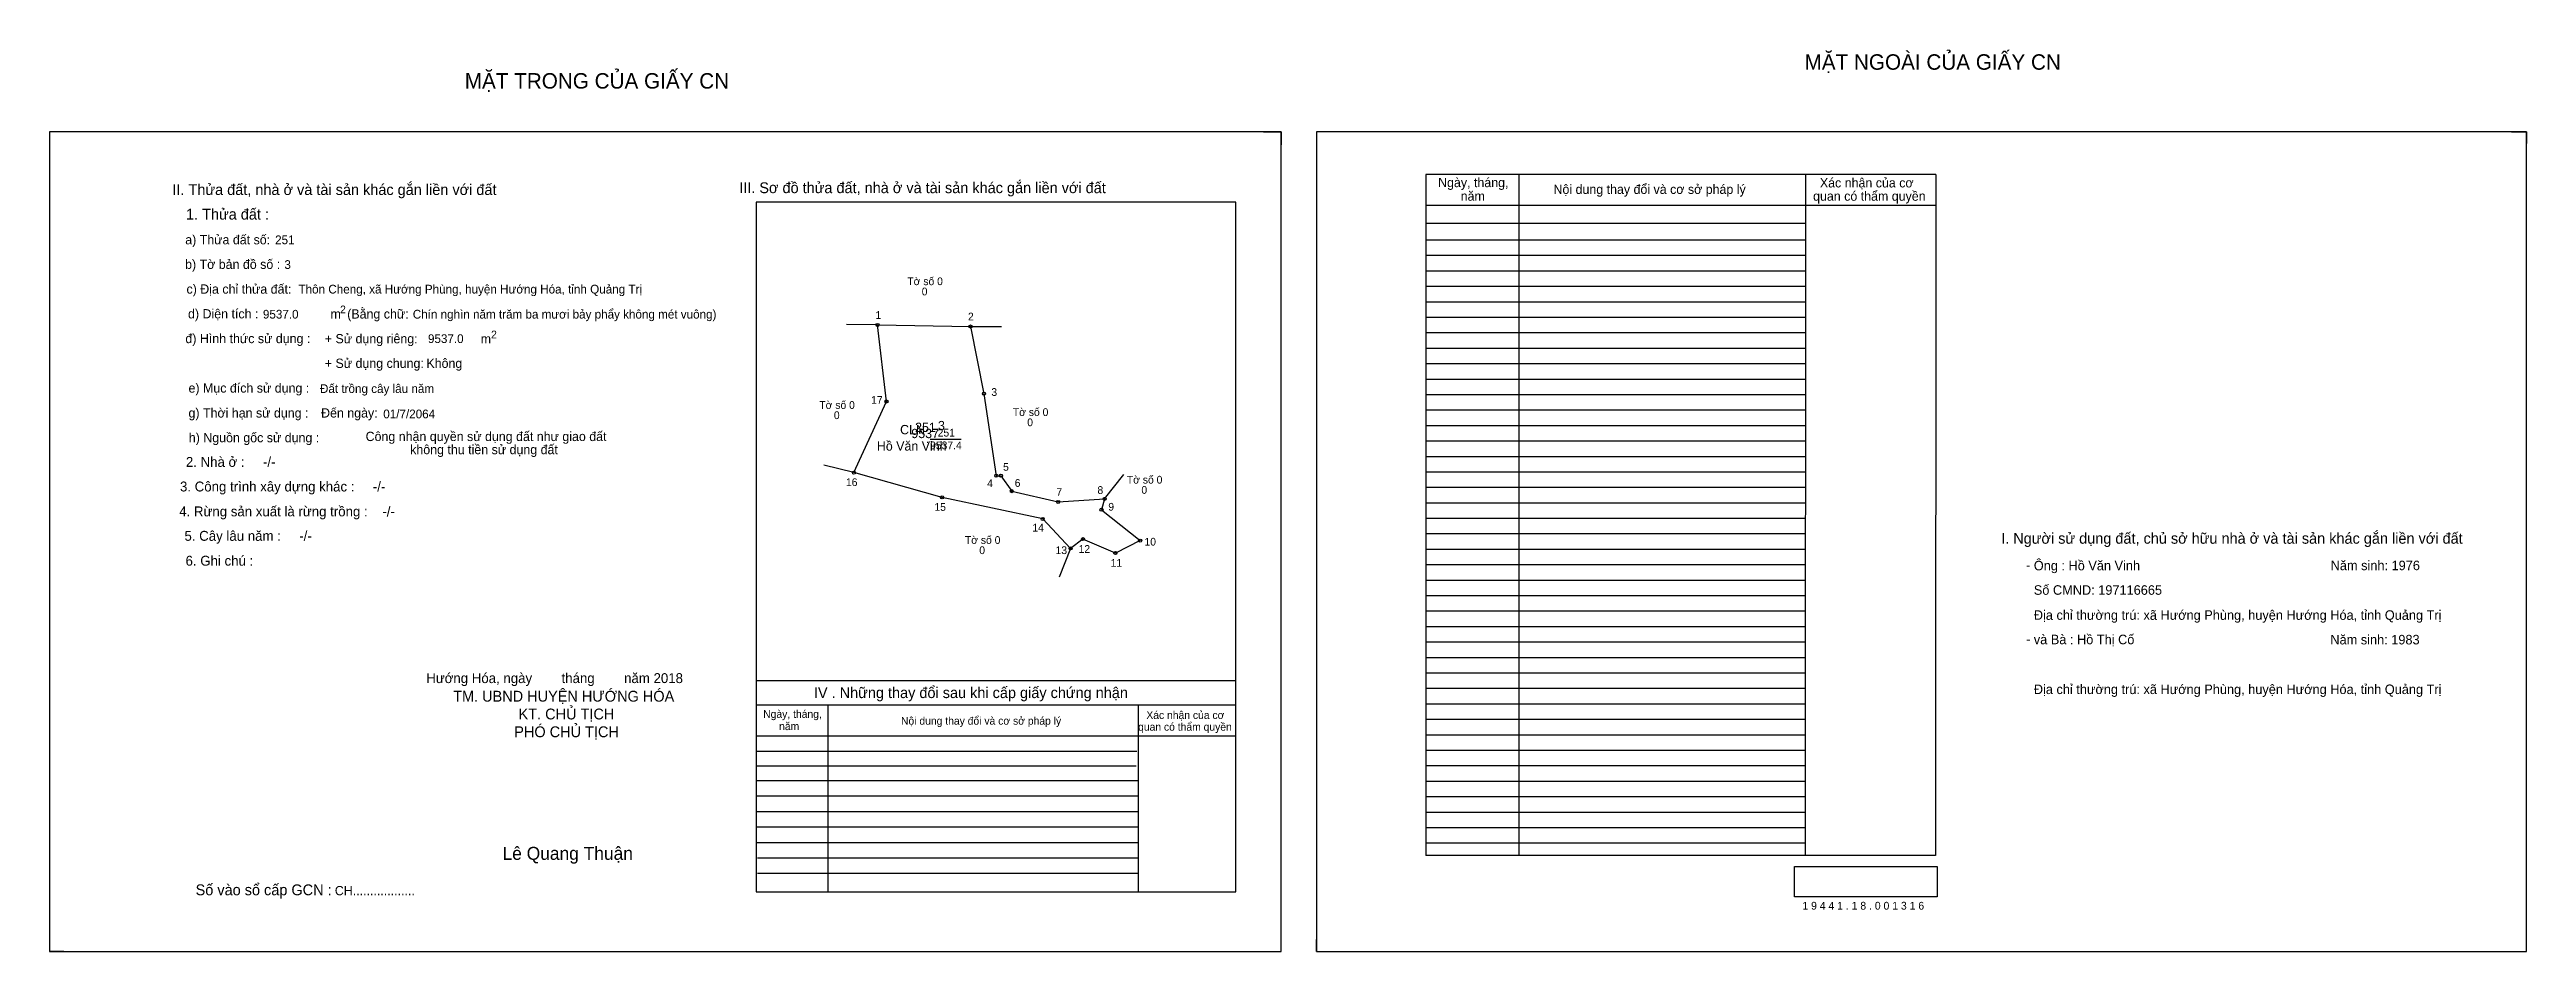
# Model space of a CAD drawing. Extents: x 531126 to 534637, y 1848321 to 1848993.
# Drawn here: x 533036 to 534637, y 1848409 to 1848993 of the extents above.
import ezdxf

# ---------------------------------------------------------------- set-up
doc = ezdxf.new("R2010")
doc.units = 0
for name, color, linetype in [('Default', 7, 'Continuous'), ('Level 10', 7, 'Continuous'), ('Level 11', 7, 'Continuous'), ('Level 13', 7, 'Continuous'), ('Level 2', 7, 'Continuous'), ('Level 27', 7, 'Continuous'), ('Level 3', 7, 'Continuous'), ('Level 36', 7, 'Continuous'), ('Level 4', 7, 'Continuous'), ('Level 5', 7, 'Continuous'), ('Level 55', 7, 'Continuous'), ('Level 6', 7, 'Continuous'), ('Level 7', 7, 'Continuous'), ('Level 8', 7, 'Continuous'), ('Level 9', 7, 'Continuous')]:
    doc.layers.add(name, color=color, linetype=linetype)

msp = doc.modelspace()

# ---------------------------------------------------------------- linework, layer by layer
at = {"layer": 'Level 10'}
for p, q in [((533820.8, 1848939.3), (533832.1, 1848939.3)), ((533832.1, 1848939.3), (533832.1, 1848930.9)), ((534627.6, 1848939.3), (534637.2, 1848939.3)), ((534637.2, 1848939.3), (534637.2, 1848931.9)), ((533577, 1848765), (533571.2, 1848814.5)), ((533036, 1848417.1), (533036, 1848409.3)), ((533045.2, 1848409.3), (533036, 1848409.3)), ((533854.9, 1848409.3), (533854.9, 1848417.1)), ((533854.9, 1848409.3), (533862, 1848409.3))]:
    msp.add_line(p, q, dxfattribs=at)
for points in [[(533036, 1848409.3), (533832.1, 1848409.3), (533832.1, 1848939.3), (533036, 1848939.3)], [(533854.9, 1848409.3), (534637.2, 1848409.3), (534637.2, 1848939.3), (533854.9, 1848939.3)], [(533571.2, 1848814.5), (533631.3, 1848813.5), (533640, 1848770), (533648, 1848717), (533651, 1848717), (533658, 1848707), (533688, 1848700), (533718, 1848702), (533716, 1848695), (533741, 1848675), (533725, 1848667), (533704, 1848676), (533696, 1848670), (533678, 1848689), (533613, 1848703), (533556, 1848719), (533577, 1848765)]]:
    msp.add_lwpolyline(points, close=True, dxfattribs=at)
at = {"layer": 'Level 11'}
for centre in [(533571.2, 1848814.5), (533571.2, 1848814.5), (533631.3, 1848813.5), (533577, 1848765), (533640, 1848770), (533556, 1848719), (533648, 1848717), (533651, 1848717), (533613, 1848703), (533658, 1848707), (533688, 1848700), (533718, 1848702), (533678, 1848689), (533716, 1848695), (533696, 1848670), (533704, 1848676), (533725, 1848667), (533741, 1848675)]:
    msp.add_circle(centre, 1, dxfattribs=at)
at = {"layer": 'Level 27'}
for p, q in [((533571.2, 1848814.5), (533551.2, 1848814.7)), ((533631.3, 1848813.5), (533651.3, 1848813.5)), ((533556, 1848719), (533536.6, 1848723.7)), ((533718, 1848702), (533730.4, 1848717.7)), ((533696, 1848670), (533688.7, 1848651.4))]:
    msp.add_line(p, q, dxfattribs=at)
at = {"layer": 'Level 6'}
msp.add_lwpolyline([(534163.9, 1848464.4), (534256.3, 1848464.4), (534256.3, 1848444.6), (534163.9, 1848444.6)], close=True, dxfattribs=at)
at = {"layer": 'Level 7'}
for p, q in [((534170.9, 1848869.3), (533925.7, 1848869.3)), ((534170.9, 1848859.3), (533925.7, 1848859.3)), ((534170.9, 1848849.3), (533925.7, 1848849.3)), ((534170.9, 1848839.3), (533925.7, 1848839.3)), ((534170.9, 1848829.3), (533925.7, 1848829.3)), ((534170.9, 1848819.3), (533925.7, 1848819.3)), ((534170.9, 1848809.3), (533925.7, 1848809.3)), ((534170.9, 1848799.3), (533925.7, 1848799.3)), ((534170.9, 1848789.3), (533925.7, 1848789.3)), ((534170.9, 1848779.3), (533925.7, 1848779.3)), ((534170.9, 1848769.3), (533925.7, 1848769.3)), ((534170.9, 1848759.3), (533925.7, 1848759.3)), ((534170.9, 1848749.3), (533925.7, 1848749.3)), ((534170.9, 1848739.3), (533925.7, 1848739.3)), ((534170.9, 1848729.3), (533925.7, 1848729.3)), ((534170.9, 1848719.3), (533925.7, 1848719.3)), ((534170.9, 1848709.3), (533925.7, 1848709.3)), ((534170.9, 1848699.3), (533925.7, 1848699.3)), ((534170.9, 1848689.3), (533925.7, 1848689.3)), ((534170.9, 1848679.3), (533925.7, 1848679.3)), ((534170.9, 1848669.3), (533925.7, 1848669.3)), ((534170.9, 1848659.3), (533925.7, 1848659.3)), ((534170.9, 1848649.3), (533925.7, 1848649.3)), ((534170.9, 1848639.3), (533925.7, 1848639.3)), ((534170.9, 1848629.3), (533925.7, 1848629.3)), ((534170.9, 1848619.3), (533925.7, 1848619.3)), ((534170.9, 1848609.3), (533925.7, 1848609.3)), ((534170.9, 1848599.3), (533925.7, 1848599.3)), ((534170.9, 1848589.3), (533925.7, 1848589.3)), ((534170.9, 1848579.3), (533925.7, 1848579.3)), ((534170.9, 1848569.3), (533925.7, 1848569.3)), ((534170.9, 1848559.3), (533925.7, 1848559.3)), ((533738.9, 1848538.7), (533492.8, 1848538.7)), ((534170.9, 1848549.3), (533925.7, 1848549.3)), ((534170.9, 1848539.3), (533925.7, 1848539.3)), ((533738.4, 1848529.2), (533492.8, 1848529.2)), ((534170.9, 1848529.3), (533925.7, 1848529.3)), ((533739.7, 1848519.7), (533492.8, 1848519.7)), ((533739.7, 1848509.7), (533492.8, 1848509.7)), ((534170.9, 1848519.3), (533925.7, 1848519.3)), ((534170.9, 1848509.3), (533925.7, 1848509.3)), ((533739.7, 1848499.7), (533492.8, 1848499.7)), ((533739.7, 1848489.7), (533492.8, 1848489.7)), ((534170.9, 1848499.3), (533925.7, 1848499.3)), ((534170.9, 1848489.3), (533925.7, 1848489.3)), ((533739.7, 1848479.7), (533492.8, 1848479.7)), ((534170.9, 1848479.3), (533925.7, 1848479.3)), ((533739.7, 1848469.7), (533493.6, 1848469.7)), ((533739.7, 1848459.7), (533493.6, 1848459.7))]:
    msp.add_line(p, q, dxfattribs=at)
at = {"layer": 'Level 8'}
for p, q in [((534255.3, 1848911.8), (533925.7, 1848911.8)), ((533925.7, 1848911.8), (533925.7, 1848471.3)), ((533985.7, 1848911.8), (533985.7, 1848471.3)), ((534171.1, 1848911.6), (534170.9, 1848471.3)), ((534255.3, 1848911.8), (534255.2, 1848471.3)), ((533802.8, 1848893.9), (533492.8, 1848893.9)), ((533492.8, 1848893.9), (533492.8, 1848447.9)), ((533802.8, 1848447.9), (533802.8, 1848893.9)), ((534255.3, 1848891.8), (533925.7, 1848891.8)), ((534170.9, 1848880.1), (533925.7, 1848880.1)), ((533802.8, 1848584.3), (533492.8, 1848584.3)), ((533802.8, 1848568.6), (533492.8, 1848568.6)), ((533539, 1848568.6), (533539, 1848447.9)), ((533739.7, 1848568.6), (533739.7, 1848447.9)), ((533802.8, 1848548.6), (533492.8, 1848548.6)), ((534255.2, 1848471.3), (533925.7, 1848471.3)), ((533492.8, 1848447.9), (533802.8, 1848447.9))]:
    msp.add_line(p, q, dxfattribs=at)
at = {"layer": 'Level 9'}
msp.add_line((533605.2, 1848740.7), (533625.3, 1848740.7), dxfattribs=at)

# ---------------------------------------------------------------- texts
at = {"layer": 'Default'}
for s, p in [('e) Mục đích sử dụng :', (533125.8, 1848770.7)), ('g) Thời hạn sử dụng :', (533125.8, 1848754.6)), ('Đến ngày:', (533211.5, 1848754.6)), ('Công nhận quyền sử dụng đất như giao đất', (533240.3, 1848739.4)), ('h) Nguồn gốc sử dụng :', (533126, 1848738.6)), ('không thu tiền sử dụng đất', (533269.1, 1848730.9))]:
    msp.add_text(s, height=6, dxfattribs=at).set_placement(p)
at = {"layer": 'Level 13'}
for s, p in [('251', (533610.1, 1848742.3)), ('.', (533602.6, 1848738.2)), ('9537.4', (533605.2, 1848734.1))]:
    msp.add_text(s, height=5, dxfattribs=at).set_placement(p)
at = {"layer": 'Level 2'}
msp.add_text('Hồ Văn Vinh', height=6, dxfattribs=at).set_placement((533570.8, 1848733.2))
at = {"layer": 'Level 3'}
msp.add_text('CLN', height=6, dxfattribs=at).set_placement((533585.8, 1848743.8))
at = {"layer": 'Level 36'}
for s, p in [('Tờ số 0', (533590.5, 1848840.2)), ('0', (533599.8, 1848833.6)), ('Tờ số 0', (533533.6, 1848760.2)), ('0', (533543, 1848753.6)), ('Tờ số 0', (533658.7, 1848755.6)), ('0', (533668, 1848749)), ('Tờ số 0', (533732.4, 1848711.9)), ('0', (533741.8, 1848705.3)), ('Tờ số 0', (533627.7, 1848672.9)), ('0', (533637, 1848666.3))]:
    msp.add_text(s, height=5, dxfattribs=at).set_placement(p)
at = {"layer": 'Level 4'}
msp.add_text('251', height=6, dxfattribs=at).set_placement((533595.5, 1848745.3))
at = {"layer": 'Level 5'}
msp.add_text('9537', height=6, dxfattribs=at).set_placement((533593.1, 1848741.3))
at = {"layer": 'Level 55'}
for s, height, p in [('1', 0.8, (533571, 1848814.5)), ('0', 0.22, (533571.1, 1848814.3)), ('0', 0.22, (533571.1, 1848814.3)), ('2', 0.8, (533631, 1848813.5)), ('0', 0.22, (533631.2, 1848813.3)), ('0', 0.22, (533631.2, 1848813.3)), ('17', 0.8, (533576.4, 1848765)), ('0', 0.22, (533576.9, 1848764.8)), ('3', 0.8, (533639.8, 1848770)), ('0', 0.22, (533639.9, 1848769.8)), ('16', 0.8, (533555.4, 1848719)), ('0', 0.22, (533555.9, 1848718.8)), ('0', 0.22, (533555.9, 1848718.8)), ('0', 0.22, (533555.9, 1848718.8)), ('4', 0.8, (533647.7, 1848717)), ('0', 0.22, (533647.9, 1848716.8)), ('5', 0.8, (533650.7, 1848717)), ('0', 0.22, (533650.9, 1848716.8)), ('15', 0.8, (533612.4, 1848703)), ('0', 0.22, (533612.9, 1848702.8)), ('0', 0.22, (533612.9, 1848702.8)), ('6', 0.8, (533657.7, 1848707)), ('0', 0.22, (533657.9, 1848706.8)), ('7', 0.8, (533687.7, 1848700)), ('0', 0.22, (533687.9, 1848699.8)), ('8', 0.8, (533717.7, 1848702)), ('0', 0.22, (533717.9, 1848701.8)), ('0', 0.22, (533717.9, 1848701.8)), ('0', 0.22, (533717.9, 1848701.8)), ('14', 0.8, (533677.4, 1848689)), ('0', 0.22, (533677.9, 1848688.8)), ('0', 0.22, (533677.9, 1848688.8)), ('9', 0.8, (533715.7, 1848695)), ('0', 0.22, (533715.9, 1848694.8)), ('0', 0.22, (533715.9, 1848694.8)), ('13', 0.8, (533695.5, 1848670)), ('0', 0.22, (533695.9, 1848669.8)), ('0', 0.22, (533695.9, 1848669.8)), ('0', 0.22, (533695.9, 1848669.8)), ('0', 0.22, (533695.9, 1848669.8)), ('12', 0.8, (533703.4, 1848676)), ('0', 0.22, (533703.9, 1848675.8)), ('0', 0.22, (533703.9, 1848675.8)), ('11', 0.8, (533724.5, 1848667)), ('0', 0.22, (533724.9, 1848666.8)), ('0', 0.22, (533724.9, 1848666.8)), ('10', 0.8, (533740.4, 1848675)), ('0', 0.22, (533740.9, 1848674.8)), ('0', 0.22, (533740.9, 1848674.8))]:
    msp.add_text(s, height=height, dxfattribs=at).set_placement(p)
at = {"layer": 'Level 6'}
for s, height, p in [('251', 5.63, (533181.8, 1848866.7)), ('3', 5.63, (533187.8, 1848850.7)), ('Thôn Cheng, xã Hướng Phùng, huyện Hướng Hóa, tỉnh Quảng Trị', 5.64, (533196.9, 1848834.8)), ('9537.0', 5.63, (533173.9, 1848818.6)), ('Chín nghìn năm trăm ba mươi bảy phẩy không mét vuông)', 5.632, (533270.8, 1848818.6)), ('9537.0', 5.63, (533280.6, 1848802.8)), ('Đất trồng cây lâu năm', 5.64, (533210.8, 1848770.5)), ('01/7/2064', 5.64, (533251.7, 1848754.1)), ('Ông : Hồ Văn Vinh', 6.16, (534318.7, 1848655.8)), ('Năm sinh: 1976', 6.16, (534510.6, 1848655.9)), ('Số CMND: 197116665', 6.16, (534318.7, 1848640)), ('Địa chỉ thường trú: xã Hướng Phùng, huyện Hướng Hóa, tỉnh Quảng Trị', 6.16, (534318.7, 1848623.8)), ('và Bà : Hồ Thị Cố', 6.16, (534318.7, 1848608)), ('Năm sinh: 1983', 6.16, (534510.4, 1848607.9)), ('Địa chỉ thường trú: xã Hướng Phùng, huyện Hướng Hóa, tỉnh Quảng Trị', 6.16, (534318.7, 1848575.8)), ('1 9 4 4 1 . 1 8 . 0 0 1 3 1 6', 5.04, (534169.1, 1848436.4))]:
    msp.add_text(s, height=height, dxfattribs=at).set_placement(p)
at = {"layer": 'Level 7'}
for s, height, p in [('MẶT NGOÀI CỦA GIẤY CN', 10, (534170.5, 1848979.5)), ('MẶT TRONG CỦA GIẤY CN', 10, (533304.4, 1848967.3)), ('II. Thửa đất, nhà ở và tài sản khác gắn liền với đất', 7, (533115.4, 1848898.5)), ('III. Sơ đồ thửa đất, nhà ở và tài sản khác gắn liền với đất', 7, (533481.8, 1848899.7)), ('Ngày, tháng,', 6, (533933.6, 1848903.6)), ('Nội dung thay đổi và cơ sở pháp lý', 6, (534008.2, 1848899.2)), ('Xác nhận của cơ', 6, (534180.4, 1848903.4)), ('1. Thửa đất :', 7, (533124.2, 1848882.6)), ('năm', 6, (533948.2, 1848894.8)), (' quan có thẩm quyền', 6, (534173.8, 1848894.8)), ('a) Thửa đất số:', 6, (533123.7, 1848866.6)), ('b) Tờ bản đồ số :', 6, (533123.6, 1848850.7)), ('c) Địa chỉ thửa đất:', 6, (533124.5, 1848834.7)), ('2', 5, (533223.8, 1848822)), ('(Bằng chữ:', 6, (533228.4, 1848818.6)), ('d) Diện tích :', 6, (533125.5, 1848818.7)), ('m', 6, (533217.6, 1848818.6)), ('2', 5, (533321.4, 1848805.8)), ('đ) Hình thức sử dụng :', 6, (533123.8, 1848802.7)), ('+ Sử dụng riêng:', 6, (533213.9, 1848802.6)), ('m', 6, (533314.7, 1848802.5)), ('+ Sử dụng chung:', 6, (533213.9, 1848786.7)), ('Không', 6, (533279.6, 1848786.7)), ('3', 6, (533610.3, 1848746.4)), ('2. Nhà ở :     -/-', 6.4, (533124.1, 1848722.7)), ('3. Công trình xây dựng khác :     -/-', 6.4, (533120.3, 1848706.8)), ('4. Rừng sản xuất là rừng trồng :    -/-', 6.4, (533119.8, 1848690.7)), ('5. Cây lâu năm :     -/-', 6.4, (533123.2, 1848674.9)), ('I. Người sử dụng đất, chủ sở hữu nhà ở và tài sản khác gắn liền với đất', 7, (534297.6, 1848673)), ('6. Ghi chú :', 6.4, (533123.9, 1848658.8)), ('-', 6.4, (534313.6, 1848656)), ('-', 6.4, (534313.7, 1848608.2)), ('Hướng Hóa, ngày        tháng        năm 2018', 6.4, (533279.5, 1848582.9)), ('TM. UBND HUYỆN HƯỚNG HÓA', 7, (533296.9, 1848570.9)), ('IV . Những thay đổi sau khi cấp giấy chứng nhận', 7, (533530.1, 1848573.2)), ('PHÓ CHỦ TỊCH', 7, (533336.4, 1848547.9)), ('KT. CHỦ TỊCH', 7, (533339.2, 1848559.4)), ('Ngày, tháng,', 5, (533497.3, 1848560.4)), ('năm', 5, (533507.6, 1848552.5)), ('Nội dung thay đổi và cơ sở pháp lý', 5, (533586.4, 1848556)), (' quan có thẩm quyền', 5, (533737.8, 1848552.1)), ('Xác nhận của cơ', 5, (533745, 1848559.7)), ('Lê Quang Thuận', 8.4, (533328.8, 1848468.6)), ('Số vào sổ cấp GCN :', 7, (533130.4, 1848445.7)), ('CH..................', 6, (533220.4, 1848445.7))]:
    msp.add_text(s, height=height, dxfattribs=at).set_placement(p)
at = {"layer": 'Level 9'}
for s, p in [('1', (533569.9, 1848818.4)), ('2', (533629.7, 1848817.4)), ('17', (533567.1, 1848763.5)), ('3', (533644.8, 1848768.6)), ('16', (533550.8, 1848710.3)), ('4', (533642.1, 1848709.6)), ('5', (533652.4, 1848720.2)), ('6', (533659.9, 1848709.8)), ('15', (533608, 1848694.3)), ('7', (533686.8, 1848703.9)), ('8', (533713.4, 1848705.2)), ('9', (533720.4, 1848694.4)), ('14', (533671.3, 1848680.9)), ('13', (533686.3, 1848666.3)), ('12', (533701.2, 1848667.1)), ('10', (533743.8, 1848671.8)), ('11', (533721.9, 1848658.1))]:
    msp.add_text(s, height=5, dxfattribs=at).set_placement(p)

doc.saveas('drawing.dxf')
